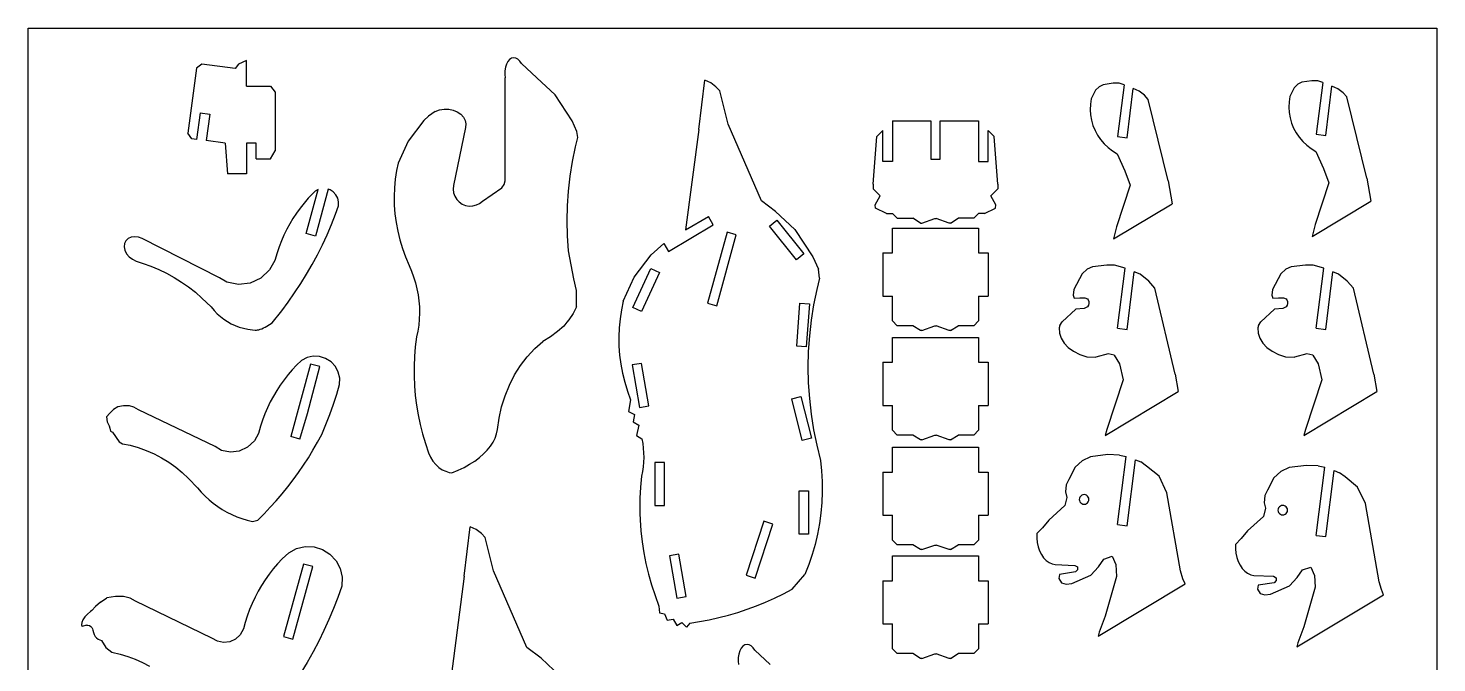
# Model space of a CAD drawing. Extents: x -147 to 147, y -147 to 147.
# Drawn here: x -147.1 to 147.1, y 14.7 to 147.2 of the extents above; entities that cross this region are included whole.
import ezdxf

# ---------------------------------------------------------------- set-up
doc = ezdxf.new("R2010")
doc.units = 0
doc.header["$MEASUREMENT"] = 0
doc.layers.get('0').update_dxf_attribs({"linetype": 'CONTINUOUS'})

msp = doc.modelspace()

# ---------------------------------------------------------------- linework, layer by layer
for p, q in [((-147.14, -147.21), (-147.14, 147.21)), ((-147.14, 147.21), (147.14, 147.21)), ((147.14, 147.21), (147.14, -147.21)), ((-111.98, 138.83), (-113.79, 125.26)), ((-110.86, 139.68), (-111.98, 138.83)), ((-103.92, 138.76), (-110.86, 139.68)), ((-103.21, 139.67), (-103.92, 138.76)), ((-101.51, 140.48), (-103.21, 139.67)), ((-101.51, 135.12), (-101.51, 140.48)), ((-47.57, 138.32), (-47.59, 137.57)), ((-47.45, 139.04), (-47.57, 138.32)), ((-47.23, 139.69), (-47.45, 139.04)), ((-46.93, 140.25), (-47.23, 139.69)), ((-46.56, 140.67), (-46.93, 140.25)), ((-46.14, 140.95), (-46.56, 140.67)), ((-45.69, 141.05), (-46.14, 140.95)), ((-45.24, 140.98), (-45.69, 141.05)), ((-44.82, 140.75), (-45.24, 140.98)), ((-44.43, 140.36), (-44.82, 140.75)), ((-44.11, 139.83), (-44.43, 140.36)), ((-40.88, 136.88), (-44.11, 139.83)), ((-47.59, 137.57), (-47.5, 136.84)), ((-47.49, 115.35), (-47.5, 136.84)), ((-37.08, 133.33), (-40.88, 136.88)), ((-7.05, 126.08), (-5.77, 136.38)), ((-4.52, 135.8), (-5.77, 136.38)), ((-3.45, 134.95), (-4.52, 135.8)), ((77.42, 135.41), (76.62, 135)), ((79.53, 135.75), (77.42, 135.41)), ((80.8, 135.7), (79.53, 135.75)), ((81.81, 135.39), (80.46, 124.58)), ((81.81, 135.39), (80.8, 135.7)), ((118.12, 135.5), (117.34, 134.75)), ((118.92, 135.91), (118.12, 135.5)), ((121.03, 136.25), (118.92, 135.91)), ((122.3, 136.2), (121.03, 136.25)), ((123.31, 135.89), (121.96, 125.08)), ((123.31, 135.89), (122.3, 136.2)), ((-101.51, 135.12), (-96.51, 135.12)), ((-96.51, 135.12), (-95.51, 133.87)), ((-95.51, 133.87), (-95.51, 121.59)), ((-33.49, 127.88), (-37.08, 133.33)), ((-2.67, 134.1), (-3.45, 134.95)), ((-0.94, 127.14), (-2.67, 134.1)), ((74.96, 132.43), (74.79, 131.32)), ((75.84, 134.25), (74.96, 132.43)), ((76.62, 135), (75.84, 134.25)), ((82.45, 124.33), (83.73, 134.63)), ((84.98, 134.05), (83.73, 134.63)), ((86.05, 133.2), (84.98, 134.05)), ((86.83, 132.35), (86.05, 133.2)), ((116.46, 132.93), (116.29, 131.82)), ((117.34, 134.75), (116.46, 132.93)), ((123.95, 124.83), (125.23, 135.13)), ((126.48, 134.55), (125.23, 135.13)), ((127.55, 133.7), (126.48, 134.55)), ((128.33, 132.85), (127.55, 133.7)), ((132.54, 115.87), (128.33, 132.85)), ((-111.2, 129.55), (-111.94, 124)), ((-111.2, 129.55), (-109.22, 129.28)), ((-62.09, 129.84), (-63.51, 128.81)), ((-62.09, 129.84), (-61.21, 130.15)), ((-61.21, 130.15), (-60.26, 130.3)), ((-60.26, 130.3), (-59.28, 130.28)), ((-59.28, 130.28), (-58.34, 130.09)), ((-58.34, 130.09), (-57.49, 129.74)), ((-57.49, 129.74), (-56.76, 129.25)), ((74.79, 131.32), (74.74, 130.2)), ((74.74, 130.2), (74.81, 129.09)), ((91.04, 115.37), (86.83, 132.35)), ((116.29, 131.82), (116.24, 130.7)), ((116.24, 130.7), (116.31, 129.59)), ((116.31, 129.59), (116.5, 128.49)), ((-109.22, 129.28), (-109.96, 123.74)), ((-64.46, 127.96), (-67.78, 123.59)), ((-63.51, 128.81), (-64.46, 127.96)), ((-56.76, 129.25), (-56.2, 128.65)), ((-56.2, 128.65), (-55.85, 127.96)), ((-55.85, 127.96), (-55.71, 127.23)), ((-55.71, 127.23), (-55.79, 126.5)), ((-32.5, 125.64), (-33.49, 127.88)), ((6.05, 111.19), (-0.94, 127.14)), ((33.41, 127.9), (41.41, 127.9)), ((33.41, 127.9), (33.41, 119.4)), ((41.41, 127.9), (41.41, 119.9)), ((43.41, 127.9), (51.41, 127.9)), ((43.41, 119.9), (43.41, 127.9)), ((51.41, 127.9), (51.41, 119.4)), ((74.81, 129.09), (75, 127.99)), ((75, 127.99), (75.31, 126.91)), ((75.31, 126.91), (75.73, 125.87)), ((116.5, 128.49), (116.81, 127.41)), ((116.81, 127.41), (117.23, 126.37)), ((-112.93, 124.14), (-113.79, 125.26)), ((-111.94, 124), (-112.93, 124.14)), ((-106, 123.21), (-109.96, 123.74)), ((-55.79, 126.5), (-58.29, 114.36)), ((-32.82, 122.46), (-32.34, 124.38)), ((-32.34, 124.38), (-32.5, 125.64)), ((-7.05, 126.08), (-9.79, 105.09)), ((29.41, 114.66), (30.17, 124.62)), ((31.41, 125.88), (30.17, 124.62)), ((31.41, 119.4), (31.41, 125.88)), ((53.41, 125.88), (54.65, 124.62)), ((53.41, 119.4), (53.41, 125.88)), ((55.41, 114.66), (54.65, 124.62)), ((75.73, 125.87), (76.27, 124.88)), ((76.27, 124.88), (76.91, 123.94)), ((76.91, 123.94), (77.64, 123.08)), ((80.46, 124.58), (82.45, 124.33)), ((117.23, 126.37), (117.77, 125.38)), ((117.77, 125.38), (118.41, 124.44)), ((118.41, 124.44), (119.14, 123.58)), ((121.96, 125.08), (123.95, 124.83)), ((-106, 123.21), (-105.51, 116.77)), ((-101.51, 123.24), (-101.51, 116.77)), ((-99.51, 123.24), (-101.51, 123.24)), ((-99.51, 119.93), (-99.51, 123.24)), ((-96.51, 119.93), (-95.51, 121.59)), ((-67.78, 123.59), (-69.86, 119.03)), ((-33.44, 119.4), (-32.82, 122.46)), ((77.64, 123.08), (78.47, 122.29)), ((78.47, 122.29), (79.38, 121.59)), ((79.38, 121.59), (80.35, 120.98)), ((80.35, 120.98), (81.97, 117.4)), ((119.14, 123.58), (119.97, 122.79)), ((119.97, 122.79), (120.88, 122.09)), ((120.88, 122.09), (121.85, 121.48)), ((121.85, 121.48), (123.47, 117.9)), ((-99.51, 119.93), (-96.51, 119.93)), ((-69.86, 119.03), (-70.18, 117.49)), ((-33.93, 116.32), (-33.44, 119.4)), ((33.41, 119.4), (31.41, 119.4)), ((41.41, 119.9), (43.41, 119.9)), ((51.41, 119.4), (53.41, 119.4)), ((123.47, 117.9), (124.56, 114.91)), ((-101.51, 116.77), (-105.51, 116.77)), ((-70.45, 115.7), (-70.62, 113.89)), ((-70.18, 117.49), (-70.45, 115.7)), ((-47.72, 114.57), (-47.49, 115.35)), ((-34.27, 113.22), (-33.93, 116.32)), ((81.97, 117.4), (83.06, 114.41)), ((91.04, 115.37), (91.84, 110.57)), ((124.56, 114.91), (121.72, 106.22)), ((132.54, 115.87), (133.34, 111.07)), ((-89.05, 104.35), (-86.54, 113.5)), ((-87.9, 112.48), (-88.64, 111.7)), ((-87.15, 113.18), (-87.9, 112.48)), ((-86.54, 113.5), (-87.15, 113.18)), ((-84.44, 113.58), (-87.12, 103.82)), ((-84.08, 113.46), (-84.44, 113.58)), ((-83.4, 113.04), (-84.08, 113.46)), ((-82.85, 112.45), (-83.4, 113.04)), ((-82.47, 111.73), (-82.85, 112.45)), ((-70.62, 113.89), (-70.68, 112.08)), ((-70.68, 112.08), (-70.65, 110.26)), ((-58.29, 114.36), (-58.36, 113.6)), ((-58.36, 113.6), (-58.26, 112.84)), ((-58.26, 112.84), (-58.01, 112.13)), ((-58.01, 112.13), (-57.61, 111.48)), ((-52.23, 111.11), (-48.22, 113.85)), ((-48.22, 113.85), (-47.72, 114.57)), ((-34.48, 110.11), (-34.27, 113.22)), ((29.41, 114.66), (29.41, 113.68)), ((30.88, 112.24), (29.41, 113.68)), ((29.83, 110.32), (30.88, 112.24)), ((53.95, 112.24), (55.41, 113.68)), ((55, 110.32), (53.95, 112.24)), ((55.41, 114.66), (55.41, 113.68)), ((83.06, 114.41), (80.22, 105.72)), ((-90.32, 109.67), (-91.1, 108.61)), ((-89.5, 110.71), (-90.32, 109.67)), ((-88.64, 111.7), (-89.5, 110.71)), ((-82.95, 108.37), (-82.33, 110.11)), ((-82.3, 110.95), (-82.47, 111.73)), ((-82.33, 110.11), (-82.3, 110.95)), ((-70.65, 110.26), (-70.51, 108.44)), ((-57.61, 111.48), (-57.09, 110.93)), ((-57.09, 110.93), (-56.46, 110.5)), ((-56.46, 110.5), (-55.75, 110.21)), ((-55.75, 110.21), (-55, 110.08)), ((-55, 110.08), (-54.24, 110.11)), ((-54.24, 110.11), (-53.51, 110.3)), ((-53.51, 110.3), (-52.82, 110.63)), ((-52.82, 110.63), (-52.23, 111.11)), ((-34.55, 106.99), (-34.48, 110.11)), ((9, 108.97), (6.05, 111.19)), ((9, 108.97), (13.01, 105.21)), ((29.87, 109.61), (29.83, 110.32)), ((32.17, 108.53), (29.87, 109.61)), ((52.66, 108.53), (54.95, 109.61)), ((54.95, 109.61), (55, 110.32)), ((79.58, 103.22), (91.84, 110.57)), ((121.08, 103.72), (133.34, 111.07)), ((-92.5, 106.38), (-93.13, 105.22)), ((-91.82, 107.51), (-92.5, 106.38)), ((-91.1, 108.61), (-91.82, 107.51)), ((-84.71, 104.1), (-83.8, 106.23)), ((-83.8, 106.23), (-82.95, 108.37)), ((-70.51, 108.44), (-70.27, 106.62)), ((-70.27, 106.62), (-69.92, 104.81)), ((-34.48, 103.86), (-34.55, 106.99)), ((-13.34, 100.59), (-4.01, 106.18)), ((-9.79, 105.09), (-5.04, 107.9)), ((-4.01, 106.18), (-5.04, 107.9)), ((7.73, 105.87), (9.29, 107.12)), ((9.29, 107.12), (14.91, 100.08)), ((32.17, 108.53), (33.41, 108.53)), ((34.41, 107.53), (33.41, 108.53)), ((34.41, 107.53), (37.69, 107.53)), ((39.29, 106.53), (37.69, 107.53)), ((39.29, 106.53), (39.54, 106.53)), ((39.54, 106.53), (42.29, 107.48)), ((42.29, 107.48), (42.54, 107.48)), ((45.29, 106.53), (42.54, 107.48)), ((45.54, 106.53), (45.29, 106.53)), ((45.54, 106.53), (47.14, 107.53)), ((50.41, 107.53), (47.14, 107.53)), ((50.41, 107.53), (51.41, 108.53)), ((52.66, 108.53), (51.41, 108.53)), ((121.72, 106.22), (121.08, 103.72)), ((-126.25, 103.28), (-126.72, 102.83)), ((-125.62, 103.57), (-126.25, 103.28)), ((-124.88, 103.67), (-125.62, 103.57)), ((-124.09, 103.57), (-124.88, 103.67)), ((-123.31, 103.28), (-124.09, 103.57)), ((-107.17, 95.07), (-123.31, 103.28)), ((-93.71, 104.03), (-94.24, 102.83)), ((-93.13, 105.22), (-93.71, 104.03)), ((-87.12, 103.82), (-89.05, 104.35)), ((-85.68, 102), (-84.71, 104.1)), ((-69.92, 104.81), (-69.48, 103.01)), ((-69.48, 103.01), (-68.94, 101.22)), ((-34.27, 100.75), (-34.48, 103.86)), ((-1.14, 104.62), (-5.22, 89.79)), ((-3.29, 89.26), (0.79, 104.09)), ((0.79, 104.09), (-1.14, 104.62)), ((13.34, 98.84), (7.73, 105.87)), ((13.01, 105.21), (16.8, 99.47)), ((33.41, 105.48), (51.41, 105.48)), ((33.41, 100.29), (33.41, 105.48)), ((51.41, 105.48), (51.41, 100.29)), ((80.22, 105.72), (79.58, 103.22)), ((-127, 102.24), (-127.07, 101.56)), ((-127.07, 101.56), (-126.92, 100.84)), ((-126.72, 102.83), (-127, 102.24)), ((-126.92, 100.84), (-126.57, 100.13)), ((-126.57, 100.13), (-126.03, 99.49)), ((-95.13, 100.34), (-95.6, 98.71)), ((-94.71, 101.59), (-95.13, 100.34)), ((-94.24, 102.83), (-94.71, 101.59)), ((-86.72, 99.92), (-85.68, 102)), ((-68.94, 101.22), (-68.3, 99.45)), ((-33.17, 94.85), (-34.27, 100.75)), ((-17, 99.91), (-14.34, 102.26)), ((-14.34, 102.26), (-13.34, 100.59)), ((14.91, 100.08), (13.34, 98.84)), ((31.41, 100.29), (33.41, 100.29)), ((31.41, 100.29), (31.41, 91.29)), ((51.41, 100.29), (53.41, 100.29)), ((53.41, 100.29), (53.41, 91.29)), ((-126.03, 99.49), (-125.36, 98.97)), ((-125.36, 98.97), (-124.6, 98.6)), ((-124.6, 98.6), (-123.11, 98.1)), ((-123.11, 98.1), (-121.48, 97.52)), ((-121.48, 97.52), (-119.84, 96.83)), ((-95.6, 98.71), (-96.7, 96.76)), ((-88.98, 95.86), (-87.82, 97.88)), ((-87.82, 97.88), (-86.72, 99.92)), ((-68.3, 99.45), (-67.54, 97.66)), ((-67.54, 97.66), (-67.05, 96.5)), ((-20.54, 95.25), (-17, 99.91)), ((16.8, 99.47), (17.95, 96.87)), ((75.21, 97.39), (74.11, 96.87)), ((78.17, 97.77), (75.21, 97.39)), ((79.79, 97.71), (78.17, 97.77)), ((82.02, 97.11), (79.79, 97.71)), ((116.71, 97.39), (115.61, 96.87)), ((119.67, 97.77), (116.71, 97.39)), ((121.29, 97.71), (119.67, 97.77)), ((123.52, 97.11), (121.29, 97.71)), ((-119.84, 96.83), (-118.22, 96.04)), ((-118.22, 96.04), (-116.64, 95.17)), ((-116.64, 95.17), (-115.11, 94.22)), ((-115.11, 94.22), (-113.62, 93.18)), ((-105.64, 94.18), (-107.17, 95.07)), ((-103.23, 93.68), (-105.64, 94.18)), ((-98.54, 95.03), (-100.79, 93.97)), ((-96.7, 96.76), (-98.54, 95.03)), ((-90.2, 93.88), (-88.98, 95.86)), ((-67.05, 96.5), (-66.61, 95.28)), ((-66.61, 95.28), (-66.23, 94.04)), ((-32.6, 92.43), (-33.17, 94.85)), ((-22.83, 90.25), (-20.54, 95.25)), ((-20.85, 88.89), (-17.05, 97.05)), ((-15.24, 96.21), (-19.03, 88.04)), ((-17.05, 97.05), (-15.24, 96.21)), ((18.19, 95.02), (17.6, 92.68)), ((18.19, 95.02), (17.95, 96.87)), ((73.02, 95.91), (71.31, 92.63)), ((74.11, 96.87), (73.02, 95.91)), ((80.46, 84.58), (82.02, 97.11)), ((82.45, 84.33), (83.94, 96.35)), ((85.13, 95.86), (83.94, 96.35)), ((86.94, 94.38), (85.13, 95.86)), ((88.26, 92.91), (86.94, 94.38)), ((114.52, 95.91), (112.81, 92.63)), ((115.61, 96.87), (114.52, 95.91)), ((121.96, 84.58), (123.52, 97.11)), ((123.95, 84.33), (125.44, 96.35)), ((126.63, 95.86), (125.44, 96.35)), ((128.44, 94.38), (126.63, 95.86)), ((129.76, 92.91), (128.44, 94.38)), ((-113.62, 93.18), (-112.2, 92.07)), ((-112.2, 92.07), (-110.84, 90.88)), ((-100.79, 93.97), (-103.23, 93.68)), ((-92.8, 90.03), (-91.47, 91.93)), ((-91.47, 91.93), (-90.2, 93.88)), ((-66.23, 94.04), (-65.92, 92.8)), ((-65.92, 92.8), (-65.69, 91.54)), ((-65.69, 91.54), (-65.52, 90.28)), ((-32.6, 89.03), (-32.6, 92.43)), ((17.6, 92.68), (16.94, 89.47)), ((31.41, 91.29), (33.41, 91.29)), ((33.41, 86.1), (33.41, 91.29)), ((51.41, 91.29), (51.41, 86.1)), ((51.41, 91.29), (53.41, 91.29)), ((71.31, 92.63), (71.2, 91.48)), ((71.2, 91.48), (71.37, 90.85)), ((92.5, 74.96), (88.26, 92.91)), ((112.81, 92.63), (112.7, 91.48)), ((112.7, 91.48), (112.87, 90.85)), ((134, 74.96), (129.76, 92.91)), ((-110.84, 90.88), (-108.93, 89.04)), ((-108.93, 89.04), (-108.29, 88.27)), ((-94.18, 88.18), (-92.8, 90.03)), ((-65.52, 90.28), (-65.42, 89.01)), ((-65.42, 89.01), (-65.4, 87.74)), ((-32.6, 89.03), (-33.28, 87.63)), ((-23.21, 88.39), (-23.5, 86.52)), ((-22.83, 90.25), (-23.21, 88.39)), ((-19.03, 88.04), (-20.85, 88.89)), ((-5.22, 89.79), (-3.29, 89.26)), ((13.41, 80.85), (14.07, 89.82)), ((14.07, 89.82), (16.06, 89.68)), ((16.06, 89.68), (15.4, 80.7)), ((16.94, 89.47), (16.43, 86.23)), ((71.73, 88.53), (68.87, 85.89)), ((71.37, 90.85), (72.57, 90.94)), ((73.46, 88.71), (71.73, 88.53)), ((72.57, 90.94), (73.62, 90.9)), ((74.17, 89.04), (73.46, 88.71)), ((73.62, 90.9), (74.17, 90.74)), ((74.17, 90.74), (74.33, 90.48)), ((74.37, 89.37), (74.17, 89.04)), ((74.33, 90.48), (74.44, 90.13)), ((74.46, 89.75), (74.37, 89.37)), ((74.44, 90.13), (74.46, 89.75)), ((113.23, 88.53), (110.37, 85.89)), ((112.87, 90.85), (114.07, 90.94)), ((114.96, 88.71), (113.23, 88.53)), ((114.07, 90.94), (115.12, 90.9)), ((115.67, 89.04), (114.96, 88.71)), ((115.12, 90.9), (115.67, 90.74)), ((115.67, 90.74), (115.83, 90.48)), ((115.87, 89.37), (115.67, 89.04)), ((115.83, 90.48), (115.94, 90.13)), ((115.96, 89.75), (115.87, 89.37)), ((115.94, 90.13), (115.96, 89.75)), ((-108.29, 88.27), (-107.64, 87.6)), ((-107.64, 87.6), (-106.96, 86.99)), ((-106.96, 86.99), (-106.24, 86.44)), ((-106.24, 86.44), (-105.49, 85.95)), ((-105.49, 85.95), (-104.71, 85.51)), ((-104.71, 85.51), (-103.89, 85.14)), ((-97.27, 85), (-96.14, 85.7)), ((-96.14, 85.7), (-94.18, 88.18)), ((-65.44, 86.47), (-65.56, 85.21)), ((-65.4, 87.74), (-65.44, 86.47)), ((-34.58, 85.82), (-35.25, 85.03)), ((-34.16, 86.3), (-34.58, 85.82)), ((-33.28, 87.63), (-34.16, 86.3)), ((-23.5, 86.52), (-23.68, 84.64)), ((16.43, 86.23), (16.06, 82.97)), ((33.41, 86.1), (34.41, 85.1)), ((50.41, 85.1), (51.41, 86.1)), ((68.36, 85.17), (68.87, 85.89)), ((109.86, 85.17), (110.37, 85.89)), ((-103.89, 85.14), (-103.04, 84.82)), ((-103.04, 84.82), (-102.15, 84.56)), ((-102.15, 84.56), (-101.23, 84.36)), ((-101.23, 84.36), (-100.28, 84.22)), ((-100.28, 84.22), (-99.71, 84.17)), ((-99.71, 84.17), (-99.68, 84.17)), ((-99.68, 84.17), (-99.59, 84.17)), ((-99.59, 84.17), (-99.44, 84.18)), ((-99.44, 84.18), (-99.23, 84.21)), ((-99.23, 84.21), (-98.97, 84.26)), ((-98.97, 84.26), (-98.68, 84.35)), ((-98.68, 84.35), (-98.35, 84.47)), ((-98.35, 84.47), (-98, 84.62)), ((-98, 84.62), (-97.64, 84.79)), ((-97.64, 84.79), (-97.27, 85)), ((-65.99, 82.76), (-66.26, 80.7)), ((-65.75, 83.96), (-65.99, 82.76)), ((-65.56, 85.21), (-65.75, 83.96)), ((-37.99, 82.78), (-39.6, 81.82)), ((-36.53, 83.86), (-37.99, 82.78)), ((-35.25, 85.03), (-36.53, 83.86)), ((-23.68, 84.64), (-23.75, 82.74)), ((-23.75, 82.74), (-23.72, 80.85)), ((16.06, 82.97), (15.84, 79.7)), ((33.41, 82.66), (51.41, 82.66)), ((33.41, 77.47), (33.41, 82.66)), ((37.69, 85.1), (34.41, 85.1)), ((39.29, 84.1), (37.69, 85.1)), ((39.54, 84.1), (39.29, 84.1)), ((39.54, 84.1), (42.29, 85.06)), ((42.29, 85.06), (42.54, 85.06)), ((45.29, 84.1), (42.54, 85.06)), ((45.54, 84.1), (45.29, 84.1)), ((45.54, 84.1), (47.14, 85.1)), ((50.41, 85.1), (47.14, 85.1)), ((51.41, 82.66), (51.41, 77.47)), ((68.36, 85.17), (68.24, 84.63)), ((68.24, 84.63), (68.3, 83.54)), ((68.3, 83.54), (68.64, 82.48)), ((68.64, 82.48), (69.26, 81.48)), ((80.46, 84.58), (82.45, 84.33)), ((109.86, 85.17), (109.74, 84.63)), ((109.74, 84.63), (109.8, 83.54)), ((109.8, 83.54), (110.14, 82.48)), ((110.14, 82.48), (110.76, 81.48)), ((121.96, 84.58), (123.95, 84.33)), ((-66.26, 80.7), (-66.43, 78.67)), ((-42.87, 78.63), (-41.3, 80.31)), ((-41.3, 80.31), (-39.6, 81.82)), ((-23.72, 80.85), (-23.58, 78.95)), ((15.4, 80.7), (13.41, 80.85)), ((15.84, 79.7), (15.77, 76.42)), ((69.26, 81.48), (70.14, 80.56)), ((70.14, 80.56), (71.26, 79.76)), ((71.26, 79.76), (72.57, 79.1)), ((110.76, 81.48), (111.64, 80.56)), ((111.64, 80.56), (112.76, 79.76)), ((112.76, 79.76), (114.07, 79.1)), ((-88.13, 77.08), (-92.29, 61.95)), ((-91.11, 76.83), (-91.96, 75.92)), ((-90.05, 77.81), (-91.11, 76.83)), ((-88.88, 78.43), (-90.05, 77.81)), ((-87.59, 78.72), (-88.88, 78.43)), ((-88.77, 66.79), (-86.2, 76.55)), ((-86.2, 76.55), (-88.13, 77.08)), ((-86.26, 78.67), (-87.59, 78.72)), ((-84.99, 78.28), (-86.26, 78.67)), ((-83.87, 77.57), (-84.99, 78.28)), ((-82.97, 76.6), (-83.87, 77.57)), ((-82.35, 75.43), (-82.97, 76.6)), ((-66.43, 78.67), (-66.51, 76.64)), ((-66.51, 76.64), (-66.51, 75.81)), ((-45.54, 74.81), (-44.28, 76.79)), ((-44.28, 76.79), (-42.87, 78.63)), ((-23.58, 78.95), (-23.33, 77.06)), ((-23.33, 77.06), (-22.98, 75.17)), ((-18.99, 77.24), (-20.97, 76.9)), ((-20.97, 76.9), (-19.45, 68.03)), ((-17.48, 68.37), (-18.99, 77.24)), ((31.41, 77.47), (33.41, 77.47)), ((31.41, 77.47), (31.41, 68.47)), ((51.41, 77.47), (53.41, 77.47)), ((53.41, 77.47), (53.41, 68.47)), ((72.57, 79.1), (74.04, 78.6)), ((74.04, 78.6), (75.9, 78.52)), ((78.46, 79.22), (75.9, 78.52)), ((79.71, 78.97), (78.46, 79.22)), ((79.71, 78.97), (80.84, 77.15)), ((80.84, 77.15), (81.61, 73.79)), ((114.07, 79.1), (115.54, 78.6)), ((115.54, 78.6), (117.4, 78.52)), ((119.96, 79.22), (117.4, 78.52)), ((121.21, 78.97), (119.96, 79.22)), ((121.21, 78.97), (122.34, 77.15)), ((122.34, 77.15), (123.11, 73.79)), ((-93.69, 73.81), (-94.48, 72.7)), ((-92.84, 74.88), (-93.69, 73.81)), ((-91.96, 75.92), (-92.84, 74.88)), ((-82.05, 74.13), (-82.35, 75.43)), ((-82.11, 72.79), (-82.05, 74.13)), ((-66.51, 75.81), (-66.51, 74.6)), ((-66.51, 74.6), (-66.43, 72.57)), ((-46.62, 72.7), (-45.54, 74.81)), ((-22.98, 75.17), (-22.52, 73.3)), ((15.77, 76.42), (15.84, 73.15)), ((81.61, 73.79), (78.21, 63.44)), ((92.5, 74.96), (93.11, 71.33)), ((123.11, 73.79), (119.71, 63.44)), ((134, 74.96), (134.61, 71.33)), ((-95.22, 71.56), (-95.92, 70.38)), ((-94.48, 72.7), (-95.22, 71.56)), ((-83.36, 68.71), (-82.67, 70.84)), ((-82.67, 70.84), (-82.11, 72.79)), ((-66.43, 72.57), (-66.26, 70.54)), ((-47.52, 70.49), (-46.62, 72.7)), ((-22.52, 73.3), (-21.96, 71.44)), ((-21.96, 71.44), (-21.3, 69.6)), ((15.84, 73.15), (16.06, 69.87)), ((77.84, 62.18), (93.11, 71.33)), ((119.34, 62.18), (134.61, 71.33)), ((-128.41, 68.13), (-129.28, 67.59)), ((-127.2, 68.35), (-128.41, 68.13)), ((-125.96, 68.34), (-127.2, 68.35)), ((-125.06, 68.12), (-125.96, 68.34)), ((-124.11, 67.54), (-125.06, 68.12)), ((-97.15, 67.95), (-97.68, 66.69)), ((-96.56, 69.18), (-97.15, 67.95)), ((-95.92, 70.38), (-96.56, 69.18)), ((-84.11, 66.58), (-83.36, 68.71)), ((-66.26, 70.54), (-66.01, 68.51)), ((-66.01, 68.51), (-65.67, 66.49)), ((-48.76, 65.82), (-48.24, 68.19)), ((-48.24, 68.19), (-47.52, 70.49)), ((-21.3, 69.6), (-21.72, 67.16)), ((-19.45, 68.03), (-17.48, 68.37)), ((12.37, 69.86), (14.3, 70.35)), ((14.58, 61.14), (12.37, 69.86)), ((14.3, 70.35), (16.52, 61.63)), ((16.06, 69.87), (16.43, 66.62)), ((31.41, 68.47), (33.41, 68.47)), ((33.41, 63.28), (33.41, 68.47)), ((51.41, 68.47), (51.41, 63.28)), ((51.41, 68.47), (53.41, 68.47)), ((-130.11, 66.82), (-130.76, 66.09)), ((-130.76, 66.09), (-130.65, 65.01)), ((-130.65, 65.01), (-130.2, 64.21)), ((-129.28, 67.59), (-130.11, 66.82)), ((-108.09, 59.85), (-124.11, 67.54)), ((-98.16, 65.41), (-98.58, 64.11)), ((-97.68, 66.69), (-98.16, 65.41)), ((-90.36, 61.42), (-88.77, 66.79)), ((-84.93, 64.48), (-84.11, 66.58)), ((-65.67, 66.49), (-65.25, 64.48)), ((-49.08, 63.4), (-48.76, 65.82)), ((-21.72, 67.16), (-20.46, 66.55)), ((-20.46, 66.55), (-20.73, 65)), ((-20.73, 65), (-19.58, 64.3)), ((16.43, 66.62), (16.94, 63.38)), ((-130.2, 64.21), (-130.11, 63.68)), ((-130.11, 63.68), (-130.04, 63.38)), ((-130.04, 63.38), (-129.97, 63.21)), ((-129.97, 63.21), (-129.92, 63.11)), ((-129.92, 63.11), (-129.91, 63.1)), ((-129.91, 63.1), (-129.51, 62.85)), ((-129.51, 62.85), (-128.14, 60.88)), ((-99, 62.62), (-99.89, 61.05)), ((-98.58, 64.11), (-99, 62.62)), ((-90.36, 61.42), (-92.29, 61.95)), ((-86.71, 60.75), (-85.81, 62.39)), ((-85.81, 62.39), (-84.93, 64.48)), ((-65.25, 64.48), (-64.74, 62.49)), ((-64.74, 62.49), (-64.15, 60.5)), ((-49.59, 61.64), (-49.28, 62.51)), ((-49.28, 62.51), (-49.08, 63.4)), ((-19.58, 64.3), (-20.05, 62.17)), ((-20.05, 62.17), (-18.95, 61.5)), ((16.94, 63.38), (17.6, 60.17)), ((33.41, 63.28), (34.41, 62.28)), ((37.69, 62.28), (34.41, 62.28)), ((39.29, 61.28), (37.69, 62.28)), ((39.54, 61.28), (42.29, 62.24)), ((42.29, 62.24), (42.54, 62.24)), ((45.29, 61.28), (42.54, 62.24)), ((45.54, 61.28), (47.14, 62.28)), ((50.41, 62.28), (47.14, 62.28)), ((50.41, 62.28), (51.41, 63.28)), ((78.21, 63.44), (77.84, 62.18)), ((119.71, 63.44), (119.34, 62.18)), ((-128.14, 60.88), (-127.4, 60.42)), ((-127.4, 60.42), (-125.85, 60.17)), ((-125.85, 60.17), (-124.16, 59.67)), ((-124.16, 59.67), (-122.48, 59.06)), ((-122.48, 59.06), (-120.85, 58.34)), ((-106.75, 59.07), (-108.09, 59.85)), ((-104.9, 58.68), (-106.75, 59.07)), ((-103.03, 58.91), (-104.9, 58.68)), ((-101.3, 59.72), (-103.03, 58.91)), ((-99.89, 61.05), (-101.3, 59.72)), ((-88.61, 57.54), (-87.64, 59.13)), ((-87.64, 59.13), (-86.71, 60.75)), ((-64.15, 60.5), (-63.49, 58.55)), ((-52, 58.33), (-51.23, 59.12)), ((-51.23, 59.12), (-50.57, 59.94)), ((-50.57, 59.94), (-50.02, 60.78)), ((-50.02, 60.78), (-49.59, 61.64)), ((-18.95, 61.5), (-18.76, 60.52)), ((-18.76, 60.52), (-18.63, 59.54)), ((-18.63, 59.54), (-18.56, 58.56)), ((16.52, 61.63), (14.58, 61.14)), ((17.6, 60.17), (18.4, 56.99)), ((33.41, 59.73), (51.41, 59.73)), ((33.41, 54.54), (33.41, 59.73)), ((39.54, 61.28), (39.29, 61.28)), ((45.54, 61.28), (45.29, 61.28)), ((51.41, 59.73), (51.41, 54.54)), ((-120.85, 58.34), (-119.28, 57.51)), ((-119.28, 57.51), (-117.76, 56.58)), ((-117.76, 56.58), (-116.31, 55.55)), ((-90.69, 54.44), (-89.63, 55.98)), ((-89.63, 55.98), (-88.61, 57.54)), ((-63.49, 58.55), (-63.08, 57.62)), ((-63.08, 57.62), (-62.58, 56.8)), ((-62.58, 56.8), (-61.99, 56.09)), ((-61.99, 56.09), (-61.33, 55.5)), ((-56.08, 55.53), (-54.92, 56.17)), ((-54.92, 56.17), (-53.85, 56.85)), ((-53.85, 56.85), (-52.87, 57.57)), ((-52.87, 57.57), (-52, 58.33)), ((-18.58, 56.6), (-18.67, 55.62)), ((-18.54, 57.58), (-18.58, 56.6)), ((-18.56, 58.56), (-18.54, 57.58)), ((-16.22, 56.54), (-16.22, 47.54)), ((-14.22, 56.54), (-16.22, 56.54)), ((-14.22, 47.54), (-14.22, 56.54)), ((18.4, 56.99), (18.62, 54.79)), ((73.05, 56.88), (71.6, 55.56)), ((74.79, 57.72), (73.05, 56.88)), ((78.4, 58.19), (74.79, 57.72)), ((80.86, 58.09), (78.4, 58.19)), ((80.46, 43.58), (82.23, 57.8)), ((80.86, 58.09), (82.23, 57.8)), ((82.45, 43.33), (84.16, 57.13)), ((84.16, 57.13), (85.29, 56.65)), ((86.49, 55.8), (85.29, 56.65)), ((119.9, 55.94), (116.29, 55.47)), ((122.36, 55.84), (119.9, 55.94)), ((-116.31, 55.55), (-114.94, 54.44)), ((-114.94, 54.44), (-113.65, 53.23)), ((-113.65, 53.23), (-111.79, 51.25)), ((-91.79, 52.93), (-90.69, 54.44)), ((-61.33, 55.5), (-60.64, 55.04)), ((-60.64, 55.04), (-59.91, 54.7)), ((-59.91, 54.7), (-59.18, 54.48)), ((-59.18, 54.48), (-58.64, 54.4)), ((-58.64, 54.4), (-57.32, 54.94)), ((-57.32, 54.94), (-56.08, 55.53)), ((-19.02, 53.69), (-19.24, 51.41)), ((-18.82, 54.65), (-19.02, 53.69)), ((-18.67, 55.62), (-18.82, 54.65)), ((18.62, 54.79), (18.73, 52.58)), ((31.41, 54.54), (33.41, 54.54)), ((31.41, 54.54), (31.41, 45.54)), ((51.41, 54.54), (53.41, 54.54)), ((53.41, 54.54), (53.41, 45.54)), ((70.29, 53.02), (69.71, 51.9)), ((71.6, 55.56), (70.29, 53.02)), ((89.1, 53.67), (86.49, 55.8)), ((90.73, 50.2), (89.1, 53.67)), ((113.1, 53.31), (111.79, 50.77)), ((114.55, 54.63), (113.1, 53.31)), ((116.29, 55.47), (114.55, 54.63)), ((121.96, 41.33), (123.73, 55.55)), ((122.36, 55.84), (123.73, 55.55)), ((123.95, 41.08), (125.66, 54.88)), ((125.66, 54.88), (126.79, 54.4)), ((127.99, 53.55), (126.79, 54.4)), ((130.6, 51.42), (127.99, 53.55)), ((-111.79, 51.25), (-111.01, 50.37)), ((-111.01, 50.37), (-110.19, 49.54)), ((-94.1, 49.99), (-92.92, 51.44)), ((-92.92, 51.44), (-91.79, 52.93)), ((-19.24, 51.41), (-19.36, 49.12)), ((13.9, 41.59), (13.9, 50.59)), ((13.9, 50.59), (15.9, 50.59)), ((15.9, 50.59), (15.9, 41.59)), ((18.74, 50.37), (18.65, 48.16)), ((18.73, 52.58), (18.74, 50.37)), ((69.71, 51.9), (69.57, 50.39)), ((69.57, 50.39), (69.86, 49.26)), ((93.56, 33.91), (90.73, 50.2)), ((111.79, 50.77), (111.21, 49.65)), ((132.23, 47.95), (130.6, 51.42)), ((-110.19, 49.54), (-109.34, 48.76)), ((-109.34, 48.76), (-108.46, 48.04)), ((-108.46, 48.04), (-107.54, 47.37)), ((-107.54, 47.37), (-106.59, 46.75)), ((-97.85, 45.83), (-96.56, 47.19)), ((-96.56, 47.19), (-95.31, 48.57)), ((-95.31, 48.57), (-94.1, 49.99)), ((-19.36, 49.12), (-19.39, 46.83)), ((-16.22, 47.54), (-14.22, 47.54)), ((18.65, 48.16), (18.46, 45.96)), ((69.42, 47.53), (66.09, 44.49)), ((69.86, 49.26), (69.42, 47.53)), ((72.49, 49.09), (72.45, 48.83)), ((72.45, 48.83), (72.49, 48.58)), ((72.59, 49.33), (72.49, 49.09)), ((72.49, 48.58), (72.59, 48.33)), ((72.75, 49.54), (72.59, 49.33)), ((72.59, 48.33), (72.75, 48.13)), ((72.95, 49.7), (72.75, 49.54)), ((72.75, 48.13), (72.95, 47.97)), ((73.19, 49.8), (72.95, 49.7)), ((72.95, 47.97), (73.19, 47.87)), ((73.45, 49.83), (73.19, 49.8)), ((73.19, 47.87), (73.45, 47.83)), ((73.71, 49.8), (73.45, 49.83)), ((73.45, 47.83), (73.71, 47.87)), ((73.95, 49.7), (73.71, 49.8)), ((73.71, 47.87), (73.95, 47.97)), ((74.16, 49.54), (73.95, 49.7)), ((73.95, 47.97), (74.16, 48.13)), ((74.32, 49.33), (74.16, 49.54)), ((74.16, 48.13), (74.32, 48.33)), ((74.42, 49.09), (74.32, 49.33)), ((74.32, 48.33), (74.42, 48.58)), ((74.45, 48.83), (74.42, 49.09)), ((74.42, 48.58), (74.45, 48.83)), ((111.21, 49.65), (111.07, 48.14)), ((111.07, 48.14), (111.36, 47.01)), ((114.09, 47.08), (113.99, 46.84)), ((114.25, 47.29), (114.09, 47.08)), ((114.45, 47.45), (114.25, 47.29)), ((114.69, 47.55), (114.45, 47.45)), ((114.95, 47.58), (114.69, 47.55)), ((115.21, 47.55), (114.95, 47.58)), ((115.45, 47.45), (115.21, 47.55)), ((115.66, 47.29), (115.45, 47.45)), ((115.82, 47.08), (115.66, 47.29)), ((115.92, 46.84), (115.82, 47.08)), ((135.06, 31.66), (132.23, 47.95)), ((-106.59, 46.75), (-105.61, 46.19)), ((-105.61, 46.19), (-104.59, 45.68)), ((-104.59, 45.68), (-103.55, 45.22)), ((-103.55, 45.22), (-102.48, 44.82)), ((-102.48, 44.82), (-101.37, 44.48)), ((-101.37, 44.48), (-100.24, 44.19)), ((-100.24, 44.19), (-99.17, 44.51)), ((-99.17, 44.51), (-97.85, 45.83)), ((-19.39, 46.83), (-19.36, 45.89)), ((-19.36, 45.89), (-19.32, 44.54)), ((-19.32, 44.54), (-19.16, 42.25)), ((6.52, 44.29), (2.83, 33)), ((8.42, 43.67), (6.52, 44.29)), ((18.46, 45.96), (18.16, 43.77)), ((31.41, 45.54), (33.41, 45.54)), ((33.41, 40.35), (33.41, 45.54)), ((51.41, 45.54), (51.41, 40.35)), ((51.41, 45.54), (53.41, 45.54)), ((66.09, 44.49), (64.79, 42.9)), ((110.92, 45.28), (107.59, 42.24)), ((111.36, 47.01), (110.92, 45.28)), ((113.99, 46.84), (113.95, 46.58)), ((113.95, 46.58), (113.99, 46.33)), ((113.99, 46.33), (114.09, 46.08)), ((114.09, 46.08), (114.25, 45.88)), ((114.25, 45.88), (114.45, 45.72)), ((114.45, 45.72), (114.69, 45.62)), ((114.69, 45.62), (114.95, 45.58)), ((114.95, 45.58), (115.21, 45.62)), ((115.21, 45.62), (115.45, 45.72)), ((115.45, 45.72), (115.66, 45.88)), ((115.66, 45.88), (115.82, 46.08)), ((115.82, 46.08), (115.92, 46.33)), ((115.95, 46.58), (115.92, 46.84)), ((115.92, 46.33), (115.95, 46.58)), ((-56.05, 32.83), (-54.77, 43.13)), ((-53.52, 42.55), (-54.77, 43.13)), ((-52.45, 41.7), (-53.52, 42.55)), ((-51.67, 40.85), (-52.45, 41.7)), ((-19.16, 42.25), (-18.9, 39.97)), ((4.73, 32.38), (8.42, 43.67)), ((15.9, 41.59), (13.9, 41.59)), ((17.75, 41.6), (17.25, 39.45)), ((18.16, 43.77), (17.75, 41.6)), ((63.59, 41.7), (63.57, 40.76)), ((64.79, 42.9), (63.59, 41.7)), ((80.46, 43.58), (82.45, 43.33)), ((107.59, 42.24), (106.29, 40.65)), ((121.96, 41.33), (123.95, 41.08)), ((-92.71, 37.7), (-91.08, 38.56)), ((-91.08, 38.56), (-89.27, 38.97)), ((-89.27, 38.97), (-87.42, 38.9)), ((-87.42, 38.9), (-85.65, 38.36)), ((-85.65, 38.36), (-84.09, 37.37)), ((-49.94, 33.89), (-51.67, 40.85)), ((-18.9, 39.97), (-18.55, 37.7)), ((17.25, 39.45), (16.64, 37.32)), ((33.41, 40.35), (34.41, 39.35)), ((37.69, 39.35), (34.41, 39.35)), ((39.29, 38.35), (37.69, 39.35)), ((39.54, 38.35), (39.29, 38.35)), ((39.54, 38.35), (42.29, 39.31)), ((42.29, 39.31), (42.54, 39.31)), ((45.29, 38.35), (42.54, 39.31)), ((45.54, 38.35), (45.29, 38.35)), ((45.54, 38.35), (47.14, 39.35)), ((50.41, 39.35), (47.14, 39.35)), ((50.41, 39.35), (51.41, 40.35)), ((63.57, 40.76), (63.66, 39.84)), ((63.66, 39.84), (63.85, 38.94)), ((63.85, 38.94), (64.14, 38.1)), ((105.09, 39.45), (105.07, 38.51)), ((105.07, 38.51), (105.16, 37.59)), ((106.29, 40.65), (105.09, 39.45)), ((-95.03, 35.4), (-95.94, 34.33)), ((-94.07, 36.44), (-95.03, 35.4)), ((-94.07, 36.44), (-92.71, 37.7)), ((-89.63, 35.33), (-93.79, 20.2)), ((-87.7, 34.8), (-89.63, 35.33)), ((-84.09, 37.37), (-82.83, 36.01)), ((-82.83, 36.01), (-81.96, 34.38)), ((-18.55, 37.7), (-18.1, 35.44)), ((-18.1, 35.44), (-17.55, 33.2)), ((-11.22, 37.42), (-13.19, 37.07)), ((-13.19, 37.07), (-11.62, 28.21)), ((-9.65, 28.56), (-11.22, 37.42)), ((16.64, 37.32), (15.94, 35.23)), ((33.41, 37.03), (51.41, 37.03)), ((33.41, 31.84), (33.41, 37.03)), ((51.41, 37.03), (51.41, 31.84)), ((64.14, 38.1), (64.53, 37.34)), ((64.53, 37.34), (64.99, 36.67)), ((64.99, 36.67), (65.53, 36.11)), ((65.53, 36.11), (66.12, 35.67)), ((66.12, 35.67), (66.76, 35.37)), ((66.76, 35.37), (67.42, 35.22)), ((76.43, 34.78), (77.59, 36.38)), ((77.59, 36.38), (79.33, 36.96)), ((79.33, 36.96), (80.06, 35.22)), ((105.16, 37.59), (105.35, 36.69)), ((105.35, 36.69), (105.64, 35.85)), ((105.64, 35.85), (106.03, 35.09)), ((-96.8, 33.21), (-97.61, 32.05)), ((-95.94, 34.33), (-96.8, 33.21)), ((-91.86, 19.67), (-87.7, 34.8)), ((-81.96, 34.38), (-81.55, 32.57)), ((-81.55, 32.57), (-81.62, 30.72)), ((-56.05, 32.83), (-58.79, 11.84)), ((-42.95, 17.94), (-49.94, 33.89)), ((-17.55, 33.2), (-16.92, 30.97)), ((2.83, 33), (4.73, 32.38)), ((12.46, 30.12), (15.14, 33.17)), ((15.94, 35.23), (15.14, 33.17)), ((67.42, 35.22), (71.49, 35.07)), ((68.29, 33.16), (68.19, 32.34)), ((71.65, 33.7), (68.29, 33.16)), ((70.87, 31.27), (74.83, 33.04)), ((71.49, 35.07), (72.04, 34.74)), ((72.1, 34.16), (71.65, 33.7)), ((72.04, 34.74), (72.1, 34.16)), ((74.83, 33.04), (76.43, 34.78)), ((80.2, 32.75), (77.88, 24.47)), ((80.06, 35.22), (80.2, 32.75)), ((94.07, 32.28), (93.56, 33.91)), ((106.03, 35.09), (106.49, 34.42)), ((106.49, 34.42), (107.03, 33.86)), ((107.03, 33.86), (107.62, 33.42)), ((107.62, 33.42), (108.26, 33.12)), ((108.26, 33.12), (108.92, 32.97)), ((108.92, 32.97), (112.99, 32.82)), ((112.99, 32.82), (113.54, 32.49)), ((113.54, 32.49), (113.6, 31.91)), ((116.33, 30.79), (117.93, 32.53)), ((117.93, 32.53), (119.09, 34.13)), ((119.09, 34.13), (120.83, 34.71)), ((120.83, 34.71), (121.56, 32.97)), ((121.56, 32.97), (121.7, 30.5)), ((-99.08, 29.65), (-99.74, 28.4)), ((-98.37, 30.87), (-99.08, 29.65)), ((-97.61, 32.05), (-98.37, 30.87)), ((-81.62, 30.72), (-82.45, 28.38)), ((-16.92, 30.97), (-16.19, 28.76)), ((10.64, 29.15), (12.46, 30.12)), ((31.41, 31.84), (33.41, 31.84)), ((31.41, 31.84), (31.41, 22.84)), ((51.41, 31.84), (53.41, 31.84)), ((53.41, 31.84), (53.41, 22.84)), ((68.19, 32.34), (68.75, 31.42)), ((68.75, 31.42), (69.71, 31.13)), ((69.71, 31.13), (70.87, 31.27)), ((76.36, 20.29), (94.53, 31.18)), ((94.53, 31.18), (94.07, 32.28)), ((109.79, 30.91), (109.69, 30.09)), ((109.69, 30.09), (110.25, 29.17)), ((113.15, 31.45), (109.79, 30.91)), ((112.37, 29.02), (116.33, 30.79)), ((113.6, 31.91), (113.15, 31.45)), ((121.7, 30.5), (119.38, 22.22)), ((135.57, 30.03), (135.06, 31.66)), ((136.03, 28.93), (135.57, 30.03)), ((-132.05, 27.41), (-133.1, 26.45)), ((-132.05, 27.41), (-130.69, 28.27)), ((-128.91, 28.59), (-130.69, 28.27)), ((-127.25, 28.57), (-128.91, 28.59)), ((-125.83, 28.22), (-127.25, 28.57)), ((-124.73, 27.56), (-125.83, 28.22)), ((-108.76, 19.89), (-124.73, 27.56)), ((-100.34, 27.12), (-100.88, 25.82)), ((-99.74, 28.4), (-100.34, 27.12)), ((-82.45, 28.38), (-83.34, 26.05)), ((-16.19, 28.76), (-15.37, 26.57)), ((-15.37, 26.57), (-15.28, 25.18)), ((-11.62, 28.21), (-9.65, 28.56)), ((3.09, 25.9), (5.02, 26.62)), ((5.02, 26.62), (6.92, 27.4)), ((6.92, 27.4), (8.8, 28.24)), ((8.8, 28.24), (10.64, 29.15)), ((110.25, 29.17), (111.21, 28.88)), ((111.21, 28.88), (112.37, 29.02)), ((117.86, 18.04), (136.03, 28.93)), ((-135.69, 23.69), (-135.92, 23.14)), ((-135.3, 24.29), (-135.69, 23.69)), ((-134.77, 24.88), (-135.3, 24.29)), ((-134.13, 25.43), (-134.77, 24.88)), ((-133.81, 25.64), (-134.13, 25.43)), ((-133.1, 26.45), (-133.81, 25.64)), ((-101.37, 24.49), (-101.79, 23.15)), ((-100.88, 25.82), (-101.37, 24.49)), ((-84.31, 23.75), (-85.35, 21.46)), ((-83.34, 26.05), (-84.31, 23.75)), ((-15.28, 25.18), (-14.19, 24.97)), ((-14.19, 24.97), (-13.64, 23.6)), ((-13.64, 23.6), (-12.42, 23.82)), ((-12.42, 23.82), (-11.65, 22.54)), ((-6.86, 23.32), (-4.84, 23.7)), ((-4.84, 23.7), (-2.83, 24.15)), ((-2.83, 24.15), (-0.84, 24.67)), ((-0.84, 24.67), (1.14, 25.25)), ((1.14, 25.25), (3.09, 25.9)), ((77.88, 24.47), (76.57, 21.13)), ((-135.92, 23.14), (-135.97, 22.65)), ((-135.97, 22.65), (-135.83, 22.28)), ((-134.92, 22.55), (-135.83, 22.28)), ((-134.92, 22.55), (-134.64, 22.56)), ((-134.64, 22.56), (-134.34, 22.48)), ((-134.34, 22.48), (-134.05, 22.3)), ((-134.05, 22.3), (-133.82, 22.07)), ((-133.82, 22.07), (-133.67, 21.81)), ((-133.67, 21.81), (-133.63, 21.55)), ((-133.63, 21.55), (-133.51, 21.05)), ((-133.51, 21.05), (-133.34, 20.61)), ((-133.34, 20.61), (-133.12, 20.23)), ((-102.16, 21.79), (-102.84, 20.59)), ((-101.79, 23.15), (-102.16, 21.79)), ((-85.35, 21.46), (-86.45, 19.21)), ((-11.65, 22.54), (-10.57, 23.14)), ((-9.59, 22.19), (-10.57, 23.14)), ((-8.89, 23.01), (-9.59, 22.19)), ((-8.89, 23.01), (-6.86, 23.32)), ((31.41, 22.84), (33.41, 22.84)), ((33.41, 17.65), (33.41, 22.84)), ((51.41, 22.84), (51.41, 17.65)), ((51.41, 22.84), (53.41, 22.84)), ((76.57, 21.13), (76.43, 20.55)), ((119.38, 22.22), (118.07, 18.88)), ((-133.12, 20.23), (-132.85, 19.91)), ((-132.85, 19.91), (-132.53, 19.66)), ((-132.53, 19.66), (-132.18, 19.49)), ((-132.18, 19.49), (-131.8, 19.39)), ((-131.8, 19.39), (-130.93, 17.89)), ((-130.93, 17.89), (-129.64, 16.93)), ((-107.61, 19.22), (-108.76, 19.89)), ((-106.32, 18.95), (-107.61, 19.22)), ((-105.02, 19.1), (-106.32, 18.95)), ((-103.82, 19.67), (-105.02, 19.1)), ((-102.84, 20.59), (-103.82, 19.67)), ((-93.79, 20.2), (-91.86, 19.67)), ((-86.45, 19.21), (-87.62, 16.99)), ((-40, 15.72), (-42.95, 17.94)), ((1.82, 17.75), (1.52, 17.19)), ((2.19, 18.17), (1.82, 17.75)), ((2.61, 18.45), (2.19, 18.17)), ((3.06, 18.55), (2.61, 18.45)), ((3.51, 18.48), (3.06, 18.55)), ((3.93, 18.25), (3.51, 18.48)), ((4.32, 17.86), (3.93, 18.25)), ((4.64, 17.33), (4.32, 17.86)), ((76.43, 20.55), (76.36, 20.29)), ((117.93, 18.3), (117.86, 18.04)), ((118.07, 18.88), (117.93, 18.3)), ((-129.64, 16.93), (-127.9, 16.5)), ((-127.9, 16.5), (-126.32, 16.04)), ((-126.32, 16.04), (-124.77, 15.47)), ((-124.77, 15.47), (-123.27, 14.8)), ((-123.27, 14.8), (-121.81, 14.04)), ((-88.86, 14.8), (-90.16, 12.64)), ((-87.62, 16.99), (-88.86, 14.8)), ((-40, 15.72), (-35.99, 11.96)), ((1.18, 15.82), (1.16, 15.07)), ((1.16, 15.07), (1.25, 14.34)), ((1.3, 16.54), (1.18, 15.82)), ((1.52, 17.19), (1.3, 16.54)), ((7.87, 14.38), (4.64, 17.33)), ((33.41, 17.65), (34.41, 16.65)), ((37.69, 16.65), (34.41, 16.65)), ((39.29, 15.65), (37.69, 16.65)), ((39.54, 15.65), (39.29, 15.65)), ((39.54, 15.65), (42.29, 16.61)), ((42.29, 16.61), (42.54, 16.61)), ((45.29, 15.65), (42.54, 16.61)), ((45.54, 15.65), (45.29, 15.65)), ((45.54, 15.65), (47.14, 16.65)), ((50.41, 16.65), (47.14, 16.65)), ((50.41, 16.65), (51.41, 17.65))]:
    msp.add_line(p, q)

doc.saveas('drawing.dxf')
